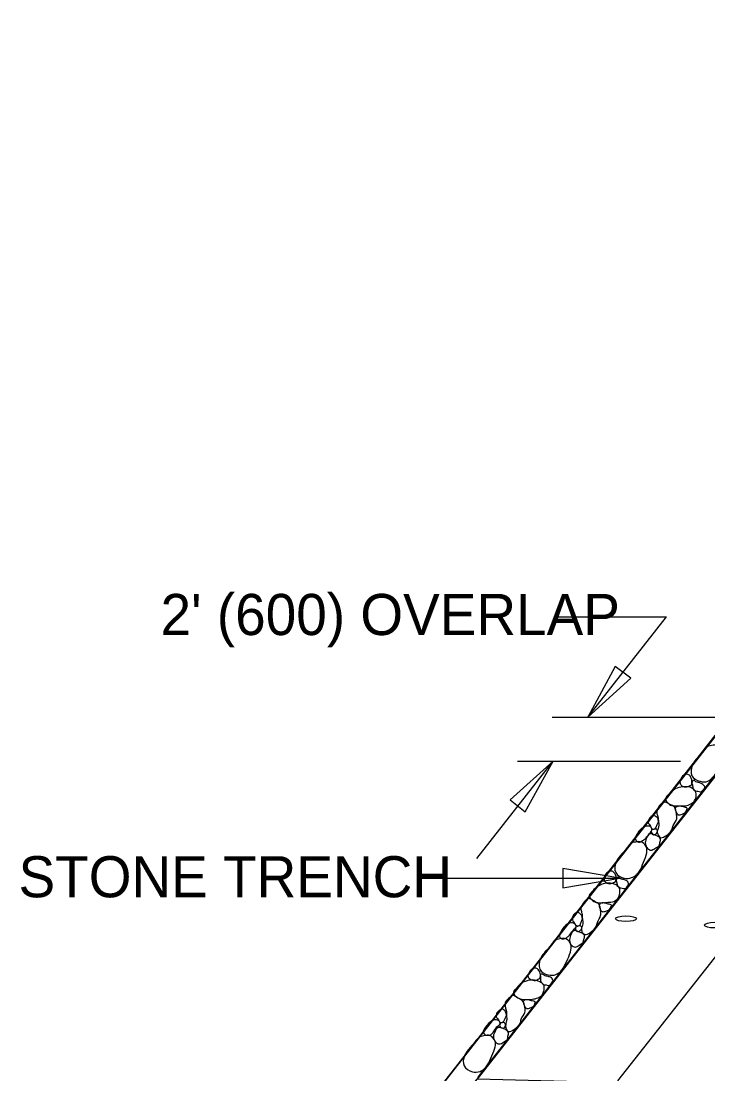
# Model space of a CAD drawing. Extents: x 1.7 to 16.3, y 0.2 to 10.2.
# Drawn here: x 1.693 to 3.198, y 7.39 to 9.695 of the extents above; entities that cross this region are included whole.
import ezdxf

# ---------------------------------------------------------------- set-up
doc = ezdxf.new("R2010")
doc.units = 0
for name, color, linetype in [('SD_P_Dimension Lines', 7, 'Continuous'), ('SD_P_Dimension Text', 7, 'Continuous'), ('SD_P_Prop Object Lines', 7, 'Continuous'), ('SD_P_Shading', 7, 'Continuous')]:
    doc.layers.add(name, color=color, linetype=linetype)

msp = doc.modelspace()

# ---------------------------------------------------------------- linework, layer by layer
at = {"layer": 'SD_P_Dimension Lines'}
for p, q in [((2.865, 8.391), (3.107, 8.391)), ((2.935, 8.171), (3.107, 8.391)), ((2.995, 8.282), (2.935, 8.171)), ((3.029, 8.257), (2.995, 8.282)), ((2.935, 8.171), (3.029, 8.257)), ((2.857, 8.171), (3.213, 8.171)), ((2.692, 7.862), (2.859, 8.075)), ((2.859, 8.075), (2.765, 7.99)), ((2.781, 8.075), (3.138, 8.075)), ((2.798, 7.964), (2.859, 8.075)), ((2.765, 7.99), (2.798, 7.964)), ((3.005, 7.819), (2.88, 7.84)), ((2.88, 7.84), (2.88, 7.798)), ((2.561, 7.819), (3.005, 7.819)), ((2.88, 7.798), (3.005, 7.819))]:
    msp.add_line(p, q, dxfattribs=at)
at = {"layer": 'SD_P_Prop Object Lines'}
for p, q in [((2.417, 7.113), (4.434, 9.691)), ((2.483, 7.113), (4.512, 9.691)), ((3.001, 7.375), (4.823, 9.695)), ((2.587, 7.329), (4.269, 9.475)), ((2.695, 7.383), (4.309, 9.439)), ((2.695, 7.383), (4.309, 9.439))]:
    msp.add_line(p, q, dxfattribs=at)
for centre in [(3.0185, 7.7301), (3.2129, 7.7161)]:
    msp.add_ellipse(centre, major_axis=(-0.0228, 0), ratio=0.269294, dxfattribs=at)
for points in [[(3.207, 8.038), (3.198, 8.031), (3.181, 8.031), (3.163, 8.043), (3.164, 8.066), (3.172, 8.079), (3.187, 8.096), (3.195, 8.106), (3.206, 8.109), (3.219, 8.11), (3.231, 8.096), (3.231, 8.086), (3.223, 8.066), (3.214, 8.046), (3.207, 8.038)], [(3.163, 8.024), (3.152, 8.019), (3.141, 8.021), (3.137, 8.027), (3.138, 8.035), (3.145, 8.044), (3.154, 8.046), (3.16, 8.041), (3.163, 8.027), (3.163, 8.024)], [(3.189, 8.022), (3.191, 8.019), (3.188, 8.013), (3.182, 8.008), (3.176, 8.009), (3.171, 8.01), (3.166, 8.015), (3.164, 8.023), (3.163, 8.027), (3.164, 8.031), (3.168, 8.033), (3.17, 8.031), (3.179, 8.028), (3.185, 8.025), (3.189, 8.022)], [(3.167, 7.986), (3.158, 7.98), (3.145, 7.977), (3.13, 7.977), (3.116, 7.979), (3.109, 7.985), (3.105, 7.993), (3.109, 7.999), (3.12, 8.01), (3.131, 8.016), (3.146, 8.019), (3.163, 8.016), (3.17, 8.009), (3.172, 7.997), (3.167, 7.986)], [(3.112, 7.916), (3.103, 7.91), (3.093, 7.908), (3.09, 7.912), (3.087, 7.919), (3.09, 7.931), (3.09, 7.942), (3.088, 7.954), (3.086, 7.962), (3.088, 7.971), (3.096, 7.982), (3.103, 7.985), (3.114, 7.981), (3.125, 7.974), (3.129, 7.96), (3.13, 7.949), (3.122, 7.934), (3.119, 7.925), (3.112, 7.916)], [(3.147, 7.961), (3.141, 7.958), (3.133, 7.957), (3.13, 7.962), (3.127, 7.973), (3.129, 7.975), (3.137, 7.977), (3.146, 7.975), (3.152, 7.972), (3.147, 7.961), (3.148, 7.962)], [(3.09, 7.942), (3.087, 7.936), (3.084, 7.929), (3.08, 7.926), (3.076, 7.927), (3.072, 7.933), (3.069, 7.937), (3.067, 7.943), (3.069, 7.948), (3.076, 7.955), (3.081, 7.955), (3.088, 7.95), (3.09, 7.942)], [(3.062, 7.906), (3.055, 7.901), (3.046, 7.898), (3.041, 7.901), (3.039, 7.907), (3.041, 7.912), (3.053, 7.928), (3.066, 7.933), (3.074, 7.93), (3.075, 7.924), (3.072, 7.919), (3.062, 7.906)], [(3.091, 7.889), (3.082, 7.884), (3.073, 7.88), (3.066, 7.884), (3.061, 7.894), (3.063, 7.905), (3.071, 7.916), (3.084, 7.912), (3.094, 7.905), (3.093, 7.897), (3.091, 7.889)], [(3.087, 7.919), (3.083, 7.915), (3.079, 7.914), (3.075, 7.917), (3.074, 7.922), (3.08, 7.926), (3.087, 7.925), (3.087, 7.919)], [(3.041, 7.826), (3.031, 7.82), (3.015, 7.819), (2.996, 7.831), (2.997, 7.854), (3.005, 7.867), (3.021, 7.885), (3.028, 7.894), (3.04, 7.898), (3.053, 7.898), (3.064, 7.884), (3.064, 7.874), (3.057, 7.854), (3.048, 7.834), (3.041, 7.826)], [(2.996, 7.812), (2.986, 7.807), (2.975, 7.809), (2.971, 7.815), (2.972, 7.823), (2.979, 7.832), (2.988, 7.834), (2.994, 7.829), (2.997, 7.816), (2.996, 7.812)], [(3.023, 7.81), (3.024, 7.807), (3.022, 7.801), (3.016, 7.796), (3.01, 7.797), (3.005, 7.798), (3, 7.803), (2.998, 7.811), (2.997, 7.816), (2.998, 7.819), (3.001, 7.821), (3.004, 7.819), (3.012, 7.816), (3.019, 7.814), (3.023, 7.81)], [(3.001, 7.774), (2.992, 7.768), (2.979, 7.766), (2.964, 7.765), (2.95, 7.767), (2.942, 7.773), (2.938, 7.781), (2.943, 7.788), (2.954, 7.799), (2.965, 7.805), (2.98, 7.808), (2.997, 7.804), (3.004, 7.797), (3.005, 7.786), (3.001, 7.774)], [(2.946, 7.704), (2.937, 7.698), (2.926, 7.696), (2.923, 7.7), (2.921, 7.707), (2.924, 7.719), (2.923, 7.73), (2.922, 7.742), (2.92, 7.75), (2.922, 7.759), (2.93, 7.77), (2.936, 7.774), (2.948, 7.769), (2.959, 7.762), (2.963, 7.748), (2.963, 7.737), (2.956, 7.722), (2.953, 7.713), (2.946, 7.704)], [(2.981, 7.749), (2.974, 7.746), (2.967, 7.745), (2.963, 7.75), (2.961, 7.761), (2.963, 7.764), (2.971, 7.765), (2.979, 7.763), (2.986, 7.76), (2.981, 7.749), (2.982, 7.75)], [(2.895, 7.694), (2.889, 7.689), (2.88, 7.686), (2.874, 7.689), (2.873, 7.695), (2.875, 7.7), (2.887, 7.716), (2.899, 7.721), (2.907, 7.718), (2.909, 7.712), (2.906, 7.708), (2.895, 7.694)], [(2.923, 7.73), (2.921, 7.724), (2.918, 7.717), (2.913, 7.714), (2.91, 7.715), (2.905, 7.721), (2.902, 7.725), (2.901, 7.731), (2.902, 7.736), (2.91, 7.743), (2.915, 7.743), (2.921, 7.738), (2.923, 7.73)], [(2.925, 7.678), (2.916, 7.672), (2.907, 7.668), (2.899, 7.672), (2.895, 7.682), (2.897, 7.693), (2.905, 7.704), (2.917, 7.701), (2.928, 7.693), (2.926, 7.685), (2.925, 7.678)], [(2.921, 7.707), (2.917, 7.703), (2.912, 7.702), (2.908, 7.706), (2.908, 7.71), (2.913, 7.714), (2.921, 7.713), (2.921, 7.707)], [(2.875, 7.614), (2.865, 7.608), (2.848, 7.607), (2.83, 7.62), (2.831, 7.642), (2.839, 7.655), (2.855, 7.673), (2.862, 7.682), (2.874, 7.686), (2.887, 7.686), (2.898, 7.673), (2.898, 7.662), (2.891, 7.642), (2.881, 7.622), (2.875, 7.614)], [(2.83, 7.6), (2.82, 7.595), (2.809, 7.598), (2.804, 7.603), (2.806, 7.611), (2.813, 7.62), (2.821, 7.622), (2.828, 7.617), (2.831, 7.604), (2.83, 7.6)], [(2.857, 7.599), (2.858, 7.595), (2.855, 7.589), (2.85, 7.584), (2.844, 7.585), (2.838, 7.586), (2.833, 7.591), (2.831, 7.599), (2.831, 7.604), (2.831, 7.608), (2.835, 7.609), (2.838, 7.607), (2.846, 7.604), (2.853, 7.602), (2.857, 7.599)], [(2.834, 7.562), (2.826, 7.557), (2.813, 7.554), (2.797, 7.553), (2.784, 7.556), (2.776, 7.561), (2.772, 7.569), (2.777, 7.576), (2.787, 7.587), (2.798, 7.593), (2.814, 7.596), (2.83, 7.592), (2.838, 7.586), (2.839, 7.574), (2.834, 7.562)], [(2.779, 7.492), (2.771, 7.486), (2.76, 7.484), (2.757, 7.488), (2.755, 7.495), (2.757, 7.507), (2.757, 7.518), (2.756, 7.53), (2.754, 7.538), (2.755, 7.548), (2.764, 7.558), (2.77, 7.562), (2.781, 7.557), (2.792, 7.55), (2.797, 7.536), (2.797, 7.525), (2.789, 7.51), (2.787, 7.501), (2.779, 7.492)], [(2.815, 7.537), (2.808, 7.534), (2.801, 7.533), (2.797, 7.539), (2.794, 7.549), (2.796, 7.552), (2.804, 7.553), (2.813, 7.551), (2.819, 7.549), (2.815, 7.537), (2.816, 7.539)], [(2.757, 7.518), (2.754, 7.512), (2.751, 7.506), (2.747, 7.503), (2.743, 7.503), (2.739, 7.509), (2.736, 7.513), (2.734, 7.519), (2.736, 7.524), (2.744, 7.531), (2.748, 7.532), (2.755, 7.526), (2.757, 7.518)], [(2.729, 7.483), (2.723, 7.477), (2.714, 7.475), (2.708, 7.478), (2.706, 7.483), (2.708, 7.488), (2.721, 7.504), (2.733, 7.509), (2.741, 7.506), (2.743, 7.5), (2.739, 7.496), (2.729, 7.483)], [(2.759, 7.466), (2.75, 7.46), (2.741, 7.456), (2.733, 7.46), (2.728, 7.47), (2.731, 7.482), (2.739, 7.492), (2.751, 7.489), (2.761, 7.481), (2.76, 7.473), (2.759, 7.466)], [(2.755, 7.495), (2.751, 7.491), (2.746, 7.491), (2.742, 7.494), (2.742, 7.498), (2.747, 7.503), (2.754, 7.501), (2.755, 7.495)], [(2.709, 7.402), (2.699, 7.396), (2.682, 7.395), (2.664, 7.408), (2.665, 7.43), (2.673, 7.443), (2.688, 7.461), (2.696, 7.47), (2.707, 7.474), (2.721, 7.474), (2.732, 7.461), (2.732, 7.45), (2.725, 7.43), (2.715, 7.41), (2.709, 7.402)]]:
    msp.add_spline(points, degree=3, dxfattribs=at)
at = {"layer": 'SD_P_Shading'}
msp.add_lwpolyline([(2.693, 7.379), (4.307, 9.435), (4.621, 9.435), (4.947, 9.217), (6.065, 9.221), (6.627, 9.439), (6.674, 9.439), (5.065, 7.383), (4.991, 7.383), (4.381, 7.167), (3.313, 7.167), (2.999, 7.371)], close=True, dxfattribs=at)

# ---------------------------------------------------------------- texts
at = {"layer": 'SD_P_Dimension Text'}
for s, p in [("2' (600) OVERLAP", (1.999, 8.351)), ('STONE TRENCH', (1.688, 7.777))]:
    msp.add_text(s, height=0.09, dxfattribs=at).set_placement(p)

doc.saveas('drawing.dxf')
